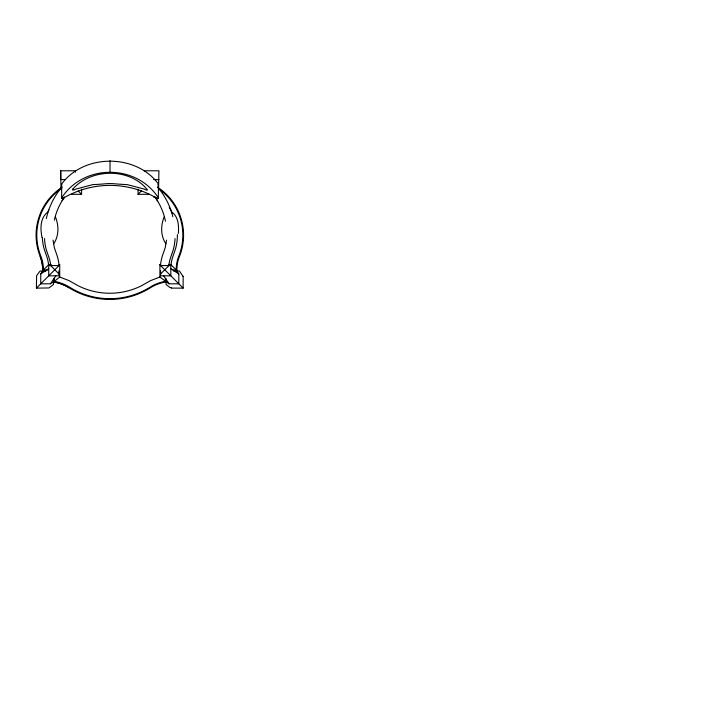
<?xml version="1.0" encoding="UTF-8"?>
<svg xmlns="http://www.w3.org/2000/svg" width="722" height="722" viewBox="0 0 722 722"><rect width="100%" height="100%" fill="white"/><g stroke="black" fill="none" stroke-linecap="round" stroke-linejoin="round"><path stroke-width="1.08" d="M60.711 179.327L60.711 170.78L75.404 170.78L75.404 172.233M159.932 264.487L160.835 265.398L159.923 264.487L159.914 277.022L168.957 283.809L178.812 283.809L178.812 273.945L176.98 271.039M165.365 278.53L165.365 281.381L162.63 281.914A42.084 42.084 0 0 0 150.131 287.139A76.126 76.126 0 0 1 69.492 287.139A42.084 42.084 0 0 0 56.993 281.914L54.267 281.381L54.267 278.53M176.962 271.003L176.917 269.306A34.304 34.304 0 0 1 179.399 256.509M42.598 271.003L42.67 269.306A34.268 34.268 0 0 0 40.197 256.518A34.268 34.268 0 0 1 42.643 269.306M42.571 270.66L42.706 269.306M178.334 233.432C178.939 226.23 178.569 217.259 172.341 212.485M168.795 265.57L168.831 265.245A40.441 40.441 0 0 1 170.536 257.718L173.244 249.875A51.045 51.045 0 0 0 175.04 238.576M177.007 270.66L171.574 265.398L171.114 264.162A40.441 40.441 0 0 1 172.82 256.635L175.536 248.792A51.045 51.045 0 0 0 177.377 234.632M166.538 240.11L165.23 247.655L162.64 255.119A48.753 48.753 0 0 0 160.582 264.189L160.582 265.57L170.834 265.57L170.834 275.822L160.582 275.822L160.6 270.786M158.434 184.534L158.326 198.523A52.688 3.935 37.6 0 1 157.468 198.568C128.002 181.014 92.064 181.014 62.606 198.568A52.688 3.935 -37.6 0 1 61.749 198.523L61.749 197.819M171.547 287.753L169.787 287.428L166.051 284.468L166.051 278.692M178.812 273.945L170.861 268.701M158.542 189.272L158.93 170.78L144.238 170.78M164.156 216.907C160.609 225.39 160.546 236.076 165.907 243.819M55.856 275.858L50.459 283.692L53.518 281.977A41.425 41.425 0 0 1 69.113 287.771A76.749 76.749 0 0 0 150.474 287.735A41.407 41.407 0 0 1 166.078 281.941M53.518 278.692L53.518 284.468L48.897 287.952L36.434 288.123L36.605 275.66L40.089 271.039L45.865 271.039M183.045 276.427L179.471 271.039L173.704 271.039M42.3 237.493A51.045 51.045 0 0 0 44.096 248.792L46.813 256.635A40.441 40.441 0 0 1 48.518 264.162L48.058 265.398L42.625 270.66M50.603 283.809L40.748 283.809L40.748 273.945L42.58 271.039M53.654 243.819C59.024 236.076 58.96 225.39 55.413 216.907M62.119 200.752L64.168 197.638M60.666 188.541L61.875 187.151M160.582 273.945L168.948 265.57M59.7 264.487L58.798 265.398L59.709 264.487L59.709 277.022L53.545 281.977A41.425 41.425 0 0 1 69.15 287.78M36.434 288.123L59.123 265.434M138.064 189.173L138.064 194.308L141.368 191.014M169.038 283.782L163.714 275.858M47.228 212.485C40.053 218.342 40.206 229.253 42.084 237.556M58.834 270.894L58.978 275.822L48.735 275.822L48.735 265.57L58.978 265.57L58.978 264.189A48.753 48.753 0 0 0 56.921 255.119L54.34 247.655L53.031 240.11M48.699 268.701L40.748 273.945M159.914 277.022L150.564 280.632L141.494 285.75A70.657 70.657 0 0 1 78.138 285.741L69.059 280.632L59.709 277.022M157.766 184.904A52.435 3.917 37.6 0 0 157.468 182.747C134.897 154.012 85.178 154.003 62.606 182.738A52.435 3.917 -37.6 0 0 61.74 184.805M158.326 197.81A52.688 3.935 37.6 0 0 157.468 196.447C135.222 164.237 84.835 164.237 62.606 196.465A52.688 3.935 -37.6 0 0 61.749 197.81M60.711 179.597L65.151 179.597M153.687 179.597L158.93 179.597M61.749 188.135L60.711 188.135A57.182 57.182 0 0 0 40.233 256.509M158.515 188.135L158.93 188.135A57.228 57.228 0 0 1 179.435 256.527M71.64 194.308L81.568 194.308L81.568 189.173M138.064 194.308L149.093 194.308M153.678 197.052L155.013 197.052L157.45 200.752M51.136 264.487L48.545 264.487M168.497 264.487L171.087 264.487M47.733 269.938L43.374 269.938L43.401 269.306A34.945 34.945 0 0 0 40.883 256.283A56.515 56.515 0 0 1 56.108 192.63L60.946 188.866L60.711 170.78M172.991 269.938L176.258 269.938L176.231 269.306A34.945 34.945 0 0 1 178.749 256.283A56.515 56.515 0 0 0 163.524 192.63L158.678 188.866M171.24 288.123L183.135 288.123L183.135 276.228M155.401 197.638L156.268 198.306M50.612 265.57L58.978 273.945M160.446 265.434L183.135 288.123M78.265 191.014L81.568 194.308M157.685 187.151L158.894 188.541M158.326 197.819L158.434 198.297M50.766 265.57L50.739 265.245A40.441 40.441 0 0 0 49.033 257.718L46.316 249.875A51.045 51.045 0 0 1 44.52 238.576M110.033 160.645L110.033 171.628M61.641 184.534L61.641 198.297M54.312 220.183A63.671 63.671 0 0 1 64.556 197.052M46.325 218.549A73.093 73.093 0 0 1 61.921 187.016M155.013 197.052A63.671 63.671 0 0 1 165.482 221.266M157.64 187.016A73.093 73.093 0 0 1 172.784 216.627M47.544 212.53A51.045 51.045 0 0 1 48.888 209.994M169.264 207.548A51.045 51.045 0 0 1 172.504 213.387M72.741 189.191L72.624 189.904A48.825 3.646 -37.6 0 0 75.864 189.083L92.687 184.642A61.144 5.704 -7.5 0 0 107.921 183.587L112.154 183.587A61.144 5.704 7.5 0 0 127.379 184.642L144.201 189.083A48.825 3.646 37.6 0 0 147.441 189.904C130.095 167.675 91.089 168.027 72.741 189.191"/></g></svg>
